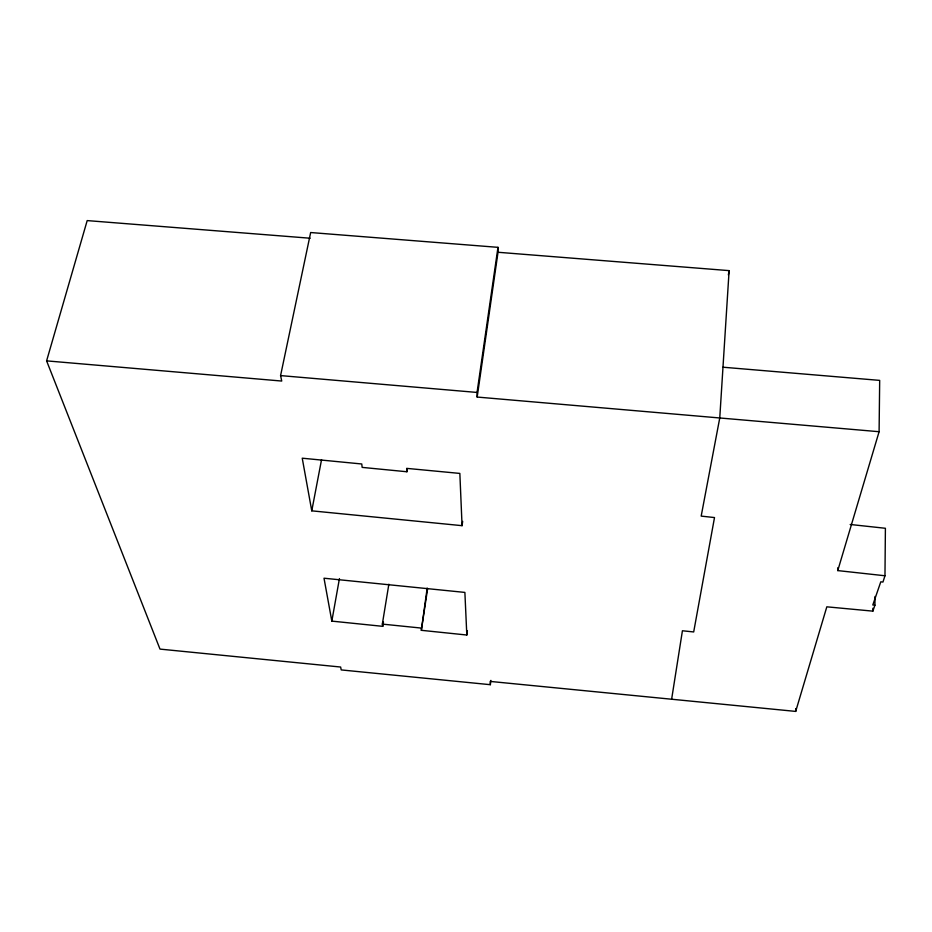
<?xml version="1.0" encoding="UTF-8"?>
<svg xmlns="http://www.w3.org/2000/svg" width="932" height="932" viewBox="0 0 932 932"><rect width="100%" height="100%" fill="white"/><g stroke="black" fill="none" stroke-linecap="round" stroke-linejoin="round"><path stroke-width="1.4" d="M875.02 596.468L874.915 605.194L872.806 604.984L880.787 581.836L882.953 582.046L884.969 575.766L885.4 528.281L850.159 524.471M884.969 575.766L837.763 570.594L879.097 431.714L879.68 380.384L722.976 367.208M310.17 238.231L87.189 220.593L46.6 360.87L160.001 649.103L340.634 667.032L341.228 669.922L490.349 684.694L490.174 681.42L795.695 711.407L826.824 606.825L872.853 611.136L872.888 608.235M837.763 570.594L837.833 567.716M795.695 711.407L795.788 708.553M46.6 360.87L281.732 381.048L280.579 375.596L310.659 232.534L497.979 247.341L498.014 252.269L729.115 270.63L719.76 417.955L701.179 516.107L714.506 517.563L693.688 631.954L682.422 630.766L671.623 699.268M490.349 684.694L490.896 680.395M427.182 588.057L421.334 630.312L466.815 635.018L467.398 630.731M879.097 431.714L477.172 397.055L498.014 252.269M407.377 468.913L406.911 471.755L362.152 467.386L361.767 463.985L302.236 458.195L311.766 510.841L462.062 525.671L462.68 521.361M477.172 397.055L477.056 392.442L497.979 247.341M421.334 630.312L427.578 588.942M466.815 635.018L464.882 592.414L324.01 578.213L331.827 621.12L382.761 626.339L383.46 622.075M382.761 626.339L382.341 624.102L388.854 584.201M728.37 274.905L729.115 270.63M331.827 621.12L339.434 578.586M311.766 510.841L321.552 459.651M872.853 611.136L874.915 605.194M280.579 375.596L477.056 392.442M382.341 624.102L421.136 628.063M406.911 471.755L406.655 468.365L459.849 473.421L462.062 525.671"/></g></svg>
